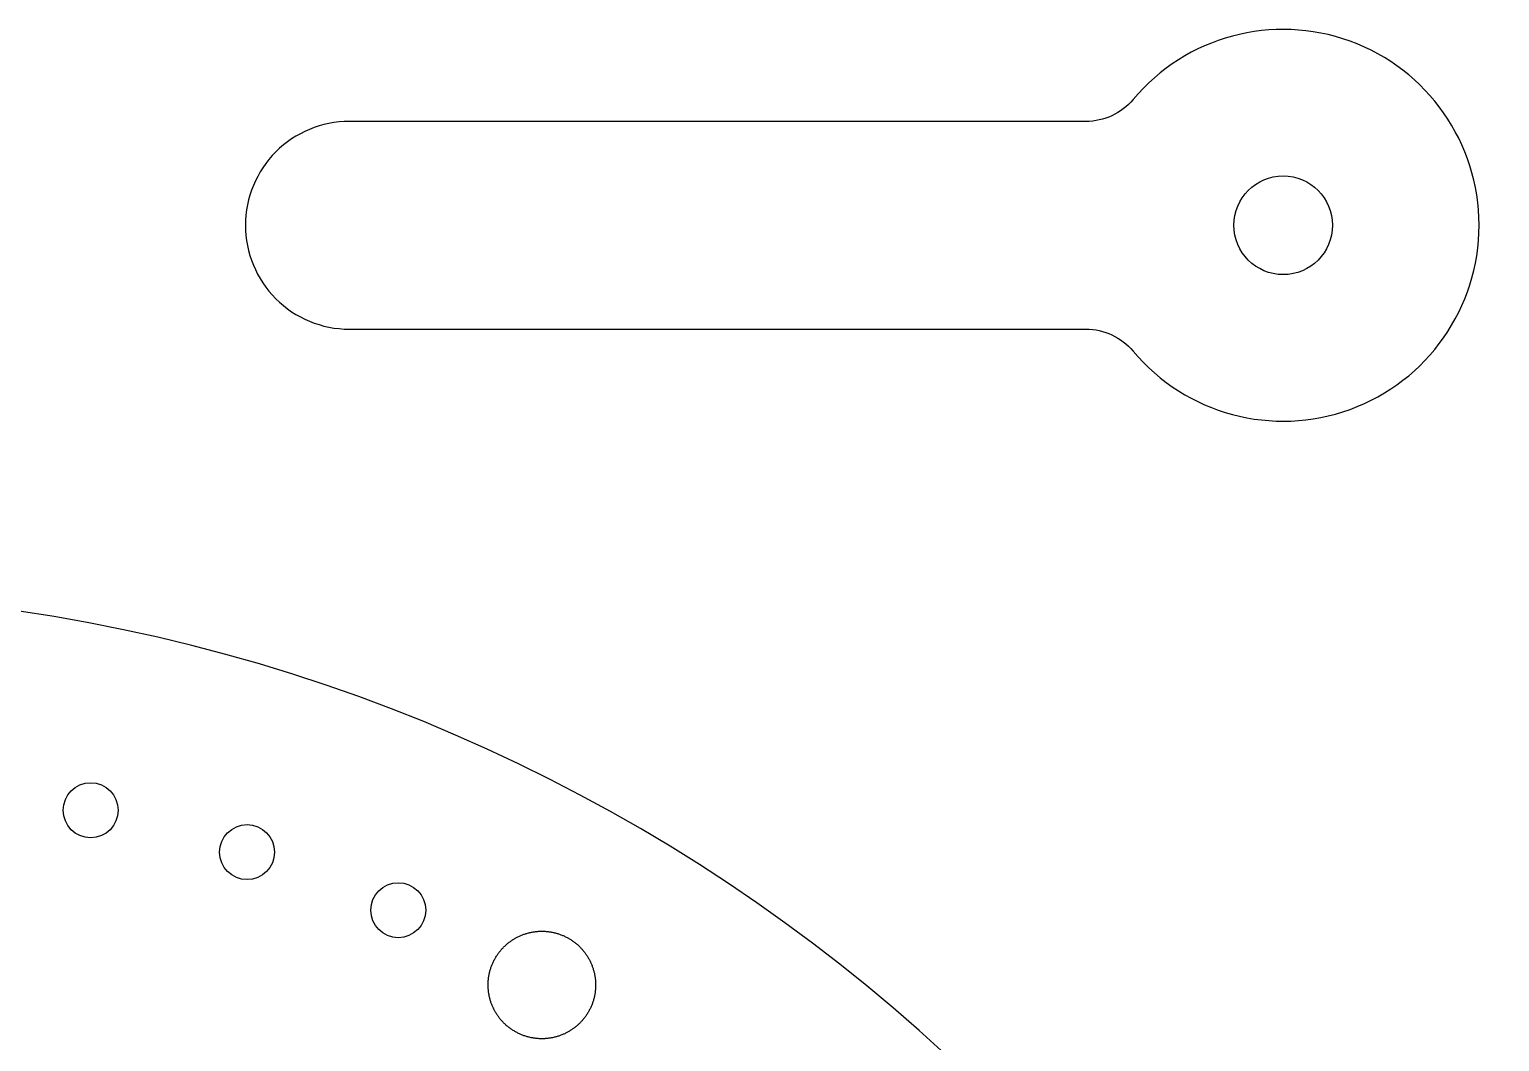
# Model space of a CAD drawing. Extents: x 0.2 to 12, y 0.1 to 9.6.
# Drawn here: x 8.703 to 12.048, y 7.283 to 9.586 of the extents above; entities that cross this region are included whole.
import ezdxf

# ---------------------------------------------------------------- set-up
doc = ezdxf.new("R2010")
doc.units = 0
doc.layers.get('0').update_dxf_attribs({"color": 3, "linetype": 'CONTINUOUS'})

msp = doc.modelspace()

# ---------------------------------------------------------------- linework, layer by layer
at = {"linetype": 'CONTINUOUS'}
msp.add_lwpolyline([(9.1946, 9.14, 0.414214), (9.4308, 8.9037), (11.1065, 8.9037, -0.221836), (11.2138, 8.8537, 2.749782), (11.2138, 9.4262, -0.221836), (11.1065, 9.3762), (9.4308, 9.3762, 0.414214)], format="xyb", close=True, dxfattribs=at)
msp.add_lwpolyline([(10.1758, 1.0143, 3.52937), (6.0454, 1.0143, -0.260301)], format="xyb")
msp.add_polyline3d([(9.9748, 7.3505, 0), (9.9739, 7.3488, 0), (9.9728, 7.3472, 0), (9.9718, 7.3455, 0), (9.9708, 7.3439, 0), (9.9697, 7.3423, 0), (9.9686, 7.3408, 0), (9.9675, 7.3392, 0), (9.9663, 7.3377, 0), (9.9652, 7.3362, 0), (9.964, 7.3347, 0), (9.9628, 7.3332, 0), (9.9616, 7.3318, 0), (9.9603, 7.3304, 0), (9.9591, 7.329, 0), (9.9578, 7.3276, 0), (9.9565, 7.3263, 0), (9.9552, 7.3249, 0), (9.9539, 7.3236, 0), (9.9525, 7.3223, 0), (9.9512, 7.3211, 0), (9.9498, 7.3199, 0), (9.9484, 7.3186, 0), (9.947, 7.3175, 0), (9.9455, 7.3163, 0), (9.9441, 7.3151, 0), (9.9426, 7.314, 0), (9.9412, 7.3129, 0), (9.9397, 7.3119, 0), (9.9382, 7.3108, 0), (9.9366, 7.3098, 0), (9.9351, 7.3088, 0), (9.9336, 7.3078, 0), (9.932, 7.3069, 0), (9.9304, 7.3059, 0), (9.9289, 7.305, 0), (9.9273, 7.3042, 0), (9.9257, 7.3033, 0), (9.924, 7.3025, 0), (9.9224, 7.3017, 0), (9.9208, 7.3009, 0), (9.9191, 7.3001, 0), (9.9175, 7.2994, 0), (9.9158, 7.2987, 0), (9.9141, 7.298, 0), (9.9124, 7.2974, 0), (9.9107, 7.2967, 0), (9.909, 7.2961, 0), (9.9073, 7.2955, 0), (9.9056, 7.295, 0), (9.9039, 7.2945, 0), (9.9021, 7.294, 0), (9.9004, 7.2935, 0), (9.8986, 7.293, 0), (9.8969, 7.2926, 0), (9.8951, 7.2922, 0), (9.8933, 7.2918, 0), (9.8915, 7.2915, 0), (9.8898, 7.2912, 0), (9.888, 7.2909, 0), (9.8862, 7.2906, 0), (9.8844, 7.2903, 0), (9.8826, 7.2901, 0), (9.8808, 7.2899, 0), (9.879, 7.2898, 0), (9.8772, 7.2896, 0), (9.8753, 7.2895, 0), (9.8735, 7.2894, 0), (9.8717, 7.2894, 0), (9.8699, 7.2894, 0), (9.8681, 7.2893, 0), (9.8662, 7.2894, 0), (9.8644, 7.2894, 0), (9.8626, 7.2895, 0), (9.8608, 7.2896, 0), (9.8589, 7.2897, 0), (9.8571, 7.2899, 0), (9.8553, 7.2901, 0), (9.8535, 7.2903, 0), (9.8517, 7.2906, 0), (9.8498, 7.2908, 0), (9.848, 7.2911, 0), (9.8462, 7.2915, 0), (9.8444, 7.2918, 0), (9.8426, 7.2922, 0), (9.8408, 7.2926, 0), (9.839, 7.2931, 0), (9.8371, 7.2935, 0), (9.8353, 7.294, 0), (9.8336, 7.2946, 0), (9.8318, 7.2951, 0), (9.83, 7.2957, 0), (9.8282, 7.2963, 0), (9.8264, 7.297, 0), (9.8247, 7.2976, 0), (9.8229, 7.2983, 0), (9.8211, 7.2991, 0), (9.8194, 7.2998, 0), (9.8177, 7.3006, 0), (9.8159, 7.3014, 0), (9.8142, 7.3023, 0), (9.8125, 7.3032, 0), (9.8108, 7.3041, 0), (9.8091, 7.305, 0), (9.8074, 7.306, 0), (9.8057, 7.307, 0), (9.804, 7.308, 0), (9.8024, 7.309, 0), (9.8008, 7.3101, 0), (9.7992, 7.3112, 0), (9.7976, 7.3123, 0), (9.7961, 7.3134, 0), (9.7946, 7.3146, 0), (9.7931, 7.3157, 0), (9.7916, 7.3169, 0), (9.7901, 7.3181, 0), (9.7887, 7.3193, 0), (9.7873, 7.3206, 0), (9.7859, 7.3218, 0), (9.7845, 7.3231, 0), (9.7832, 7.3244, 0), (9.7819, 7.3257, 0), (9.7806, 7.3271, 0), (9.7793, 7.3284, 0), (9.778, 7.3298, 0), (9.7768, 7.3312, 0), (9.7756, 7.3326, 0), (9.7744, 7.334, 0), (9.7733, 7.3354, 0), (9.7721, 7.3369, 0), (9.771, 7.3383, 0), (9.7699, 7.3398, 0), (9.7689, 7.3413, 0), (9.7678, 7.3428, 0), (9.7668, 7.3443, 0), (9.7658, 7.3459, 0), (9.7648, 7.3474, 0), (9.7639, 7.349, 0), (9.763, 7.3505, 0), (9.7621, 7.3521, 0), (9.7612, 7.3537, 0), (9.7604, 7.3553, 0), (9.7595, 7.357, 0), (9.7587, 7.3586, 0), (9.758, 7.3602, 0), (9.7572, 7.3619, 0), (9.7565, 7.3635, 0), (9.7558, 7.3652, 0), (9.7551, 7.3669, 0), (9.7545, 7.3686, 0), (9.7538, 7.3703, 0), (9.7532, 7.372, 0), (9.7527, 7.3737, 0), (9.7521, 7.3754, 0), (9.7516, 7.3772, 0), (9.7511, 7.3789, 0), (9.7506, 7.3807, 0), (9.7502, 7.3824, 0), (9.7498, 7.3842, 0), (9.7494, 7.3859, 0), (9.749, 7.3877, 0), (9.7487, 7.3895, 0), (9.7483, 7.3913, 0), (9.7481, 7.3931, 0), (9.7478, 7.3949, 0), (9.7476, 7.3967, 0), (9.7473, 7.3985, 0), (9.7472, 7.4003, 0), (9.747, 7.4021, 0), (9.7469, 7.4039, 0), (9.7468, 7.4057, 0), (9.7467, 7.4075, 0), (9.7466, 7.4093, 0), (9.7466, 7.4112, 0), (9.7466, 7.413, 0), (9.7467, 7.4148, 0), (9.7467, 7.4166, 0), (9.7468, 7.4184, 0), (9.7469, 7.4203, 0), (9.7471, 7.4221, 0), (9.7472, 7.4239, 0), (9.7474, 7.4257, 0), (9.7476, 7.4276, 0), (9.7479, 7.4294, 0), (9.7482, 7.4312, 0), (9.7485, 7.433, 0), (9.7488, 7.4349, 0), (9.7492, 7.4367, 0), (9.7496, 7.4385, 0), (9.75, 7.4403, 0), (9.7505, 7.4421, 0), (9.7509, 7.4439, 0), (9.7514, 7.4457, 0), (9.752, 7.4475, 0), (9.7525, 7.4493, 0), (9.7531, 7.4511, 0), (9.7538, 7.4528, 0), (9.7544, 7.4546, 0), (9.7551, 7.4564, 0), (9.7558, 7.4581, 0), (9.7565, 7.4599, 0), (9.7573, 7.4616, 0), (9.7581, 7.4634, 0), (9.7589, 7.4651, 0), (9.7598, 7.4668, 0), (9.7607, 7.4686, 0), (9.7616, 7.4703, 0), (9.7625, 7.472, 0), (9.7635, 7.4737, 0), (9.7645, 7.4753, 0), (9.7655, 7.477, 0), (9.7666, 7.4786, 0), (9.7677, 7.4802, 0), (9.7687, 7.4818, 0), (9.7698, 7.4833, 0), (9.771, 7.4849, 0), (9.7721, 7.4864, 0), (9.7733, 7.4879, 0), (9.7745, 7.4894, 0), (9.7757, 7.4908, 0), (9.7769, 7.4923, 0), (9.7782, 7.4937, 0), (9.7794, 7.495, 0), (9.7807, 7.4964, 0), (9.782, 7.4977, 0), (9.7833, 7.4991, 0), (9.7847, 7.5003, 0), (9.786, 7.5016, 0), (9.7874, 7.5029, 0), (9.7888, 7.5041, 0), (9.7902, 7.5053, 0), (9.7916, 7.5065, 0), (9.7931, 7.5076, 0), (9.7945, 7.5087, 0), (9.796, 7.5099, 0), (9.7975, 7.5109, 0), (9.799, 7.512, 0), (9.8005, 7.513, 0), (9.802, 7.514, 0), (9.8035, 7.515, 0), (9.8051, 7.516, 0), (9.8066, 7.5169, 0), (9.8082, 7.5178, 0), (9.8098, 7.5187, 0), (9.8114, 7.5196, 0), (9.813, 7.5204, 0), (9.8146, 7.5213, 0), (9.8163, 7.5221, 0), (9.8179, 7.5228, 0), (9.8196, 7.5236, 0), (9.8212, 7.5243, 0), (9.8229, 7.525, 0), (9.8246, 7.5256, 0), (9.8263, 7.5263, 0), (9.828, 7.5269, 0), (9.8297, 7.5275, 0), (9.8314, 7.5281, 0), (9.8332, 7.5286, 0), (9.8349, 7.5291, 0), (9.8366, 7.5296, 0), (9.8384, 7.5301, 0), (9.8401, 7.5305, 0), (9.8419, 7.5309, 0), (9.8437, 7.5313, 0), (9.8454, 7.5317, 0), (9.8472, 7.532, 0), (9.849, 7.5323, 0), (9.8508, 7.5326, 0), (9.8526, 7.5329, 0), (9.8544, 7.5331, 0), (9.8562, 7.5333, 0), (9.858, 7.5335, 0), (9.8598, 7.5336, 0), (9.8616, 7.5338, 0), (9.8634, 7.5339, 0), (9.8652, 7.5339, 0), (9.8671, 7.534, 0), (9.8689, 7.534, 0), (9.8707, 7.534, 0), (9.8725, 7.5339, 0), (9.8744, 7.5339, 0), (9.8762, 7.5338, 0), (9.878, 7.5337, 0), (9.8798, 7.5335, 0), (9.8817, 7.5333, 0), (9.8835, 7.5331, 0), (9.8853, 7.5329, 0), (9.8871, 7.5326, 0), (9.889, 7.5324, 0), (9.8908, 7.532, 0), (9.8926, 7.5317, 0), (9.8944, 7.5313, 0), (9.8962, 7.5309, 0), (9.898, 7.5305, 0), (9.8998, 7.53, 0), (9.9016, 7.5296, 0), (9.9034, 7.529, 0), (9.9052, 7.5285, 0), (9.907, 7.5279, 0), (9.9088, 7.5273, 0), (9.9106, 7.5267, 0), (9.9123, 7.526, 0), (9.9141, 7.5253, 0), (9.9159, 7.5246, 0), (9.9176, 7.5239, 0), (9.9194, 7.5231, 0), (9.9211, 7.5223, 0), (9.9228, 7.5215, 0), (9.9245, 7.5206, 0), (9.9263, 7.5197, 0), (9.928, 7.5188, 0), (9.9297, 7.5178, 0), (9.9314, 7.5169, 0), (9.933, 7.5158, 0), (9.9347, 7.5148, 0), (9.9363, 7.5138, 0), (9.9379, 7.5127, 0), (9.9395, 7.5116, 0), (9.941, 7.5105, 0), (9.9425, 7.5094, 0), (9.9441, 7.5082, 0), (9.9455, 7.507, 0), (9.947, 7.5058, 0), (9.9485, 7.5046, 0), (9.9499, 7.5034, 0), (9.9513, 7.5021, 0), (9.9527, 7.5009, 0), (9.954, 7.4996, 0), (9.9553, 7.4983, 0), (9.9567, 7.4969, 0), (9.9579, 7.4956, 0), (9.9592, 7.4942, 0), (9.9604, 7.4929, 0), (9.9617, 7.4915, 0), (9.9629, 7.4901, 0), (9.964, 7.4886, 0), (9.9652, 7.4872, 0), (9.9663, 7.4857, 0), (9.9674, 7.4843, 0), (9.9685, 7.4828, 0), (9.9695, 7.4813, 0), (9.9706, 7.4798, 0), (9.9716, 7.4782, 0), (9.9725, 7.4767, 0), (9.9735, 7.4751, 0), (9.9744, 7.4736, 0), (9.9753, 7.472, 0), (9.9762, 7.4704, 0), (9.9771, 7.4688, 0), (9.9779, 7.4672, 0), (9.9787, 7.4656, 0), (9.9795, 7.4639, 0), (9.9803, 7.4623, 0), (9.981, 7.4606, 0), (9.9817, 7.459, 0), (9.9824, 7.4573, 0), (9.9831, 7.4556, 0), (9.9837, 7.4539, 0), (9.9843, 7.4522, 0), (9.9849, 7.4505, 0), (9.9855, 7.4488, 0), (9.986, 7.447, 0), (9.9865, 7.4453, 0), (9.987, 7.4435, 0), (9.9875, 7.4418, 0), (9.9879, 7.44, 0), (9.9883, 7.4383, 0), (9.9887, 7.4365, 0), (9.989, 7.4347, 0), (9.9894, 7.4329, 0), (9.9897, 7.4312, 0), (9.9899, 7.4294, 0), (9.9902, 7.4276, 0), (9.9904, 7.4258, 0), (9.9906, 7.424, 0), (9.9908, 7.4222, 0), (9.9909, 7.4204, 0), (9.9911, 7.4185, 0), (9.9911, 7.4167, 0), (9.9912, 7.4149, 0), (9.9912, 7.4131, 0), (9.9913, 7.4113, 0), (9.9912, 7.4094, 0), (9.9912, 7.4076, 0), (9.9911, 7.4058, 0), (9.991, 7.404, 0), (9.9909, 7.4021, 0), (9.9907, 7.4003, 0), (9.9905, 7.3985, 0), (9.9903, 7.3967, 0), (9.9901, 7.3948, 0), (9.9898, 7.393, 0), (9.9895, 7.3912, 0), (9.9892, 7.3894, 0), (9.9889, 7.3876, 0), (9.9885, 7.3858, 0), (9.9881, 7.384, 0), (9.9876, 7.3821, 0), (9.9872, 7.3803, 0), (9.9867, 7.3785, 0), (9.9862, 7.3767, 0), (9.9856, 7.375, 0), (9.985, 7.3732, 0), (9.9844, 7.3714, 0), (9.9838, 7.3696, 0), (9.9831, 7.3678, 0), (9.9824, 7.3661, 0), (9.9817, 7.3643, 0), (9.981, 7.3626, 0), (9.9802, 7.3608, 0), (9.9794, 7.3591, 0), (9.9785, 7.3574, 0), (9.9776, 7.3556, 0), (9.9767, 7.3539, 0), (9.9758, 7.3522, 0), (9.9748, 7.3505, 0)])
msp.add_circle((11.5553, 9.14), 0.1122, dxfattribs=at)
for centre in [(8.8425, 7.8092), (9.1983, 7.7139), (9.5423, 7.5818)]:
    msp.add_circle(centre, 0.0625)

doc.saveas('drawing.dxf')
